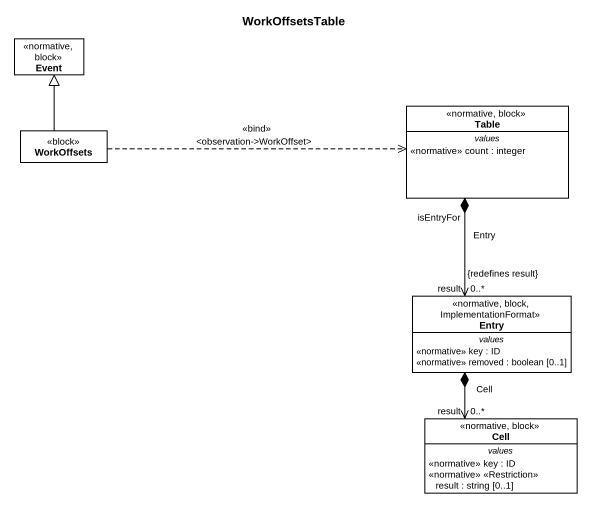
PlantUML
@startuml
title WorkOffsetsTable
hide circle
hide empty members
class Event <<normative, block>>
class WorkOffsets <<block>>
class Table <<normative, block>> {
  -- values --
  <<normative>> count : integer
}
class Entry <<normative, block, ImplementationFormat>> {
  -- values --
  <<normative>> key : ID
  <<normative>> removed : boolean [0..1]
}
class Cell <<normative, block>> {
  -- values --
  <<normative>> key : ID
  <<normative>> <<Restriction>> result : string [0..1]
}
WorkOffsets -up-|> Event
WorkOffsets .right.> Table : <<bind>>\n<observation->WorkOffset>
Table "isEntryFor" *--> "result\n0..*\n{redefines result}" Entry : Entry
Entry *--> "result\n0..*" Cell : Cell
@enduml
